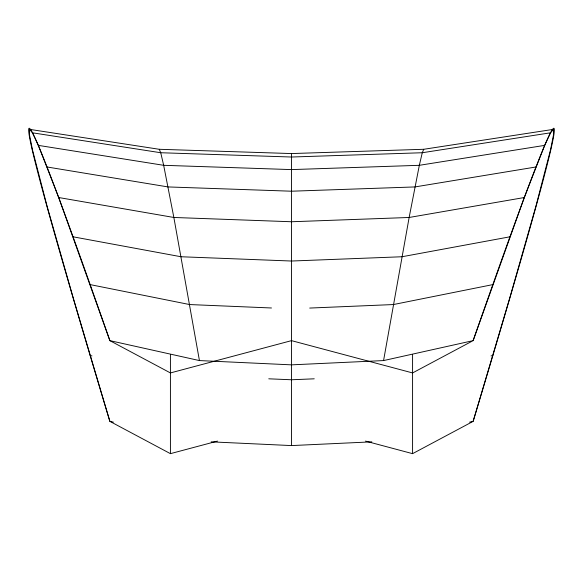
<?xml version="1.0" encoding="UTF-8"?>
<svg xmlns="http://www.w3.org/2000/svg" width="583" height="583" viewBox="0 0 583 583"><rect width="100%" height="100%" fill="white"/><g stroke="black" fill="none" stroke-linecap="round" stroke-linejoin="round"><path stroke-width="0.87" d="M365.497 441.098L412.582 453.654L473.126 421.363L509.885 297.556L535.886 206.331L550.534 149.824L553.478 135.037L553.478 129.346L423.746 149.284L291.5 153.562L159.254 149.284L29.522 129.346L29.522 135.037L32.466 149.824L47.114 206.331L73.115 297.556L109.874 421.363L170.418 453.654L217.503 441.098M29.522 129.346L32.466 132.8L38.34 145.378L58.73 197.535L109.874 340.64L199.437 360.578L291.5 364.856L383.563 360.578L409.142 217.474L419.337 165.31L422.274 152.739L423.746 149.284M553.478 129.346L550.534 132.8L544.66 145.378L524.27 197.535L473.126 340.64A1647.645 22.868 -72.1 0 1 473.126 421.363L469.577 422.15M383.563 360.578L473.126 340.64L412.582 372.931L291.5 340.64L170.418 372.931L109.874 340.64A1647.645 22.868 72.1 0 0 109.874 421.363L113.423 422.15M492.803 284.613L393.401 304.552L309.697 308.064M491.024 355.907L492.803 355.55M509.885 236.815L401.949 256.753L291.5 261.031L181.051 256.753L73.115 236.815M524.27 197.535L409.142 217.474L291.5 221.751L173.858 217.474L58.73 197.535M535.886 166.993L414.95 186.932L291.5 191.209L168.05 186.932L47.114 166.993M544.66 145.378L419.337 165.31L291.5 169.595L163.663 165.31L38.34 145.378M550.534 132.8L422.274 152.739L291.5 157.016L160.726 152.739L32.466 132.8M211.17 441.848L291.5 445.58L371.83 441.848M314.244 378.812L291.5 379.766L268.756 378.812M271.481 307.984L189.599 304.552L90.197 284.613M90.197 355.55L91.976 355.907M159.254 149.284L160.726 152.739L163.663 165.31L173.858 217.474L199.437 360.578M412.582 354.449L412.582 453.654M291.5 153.562L291.5 445.58M170.418 354.449L170.418 453.654"/></g></svg>
